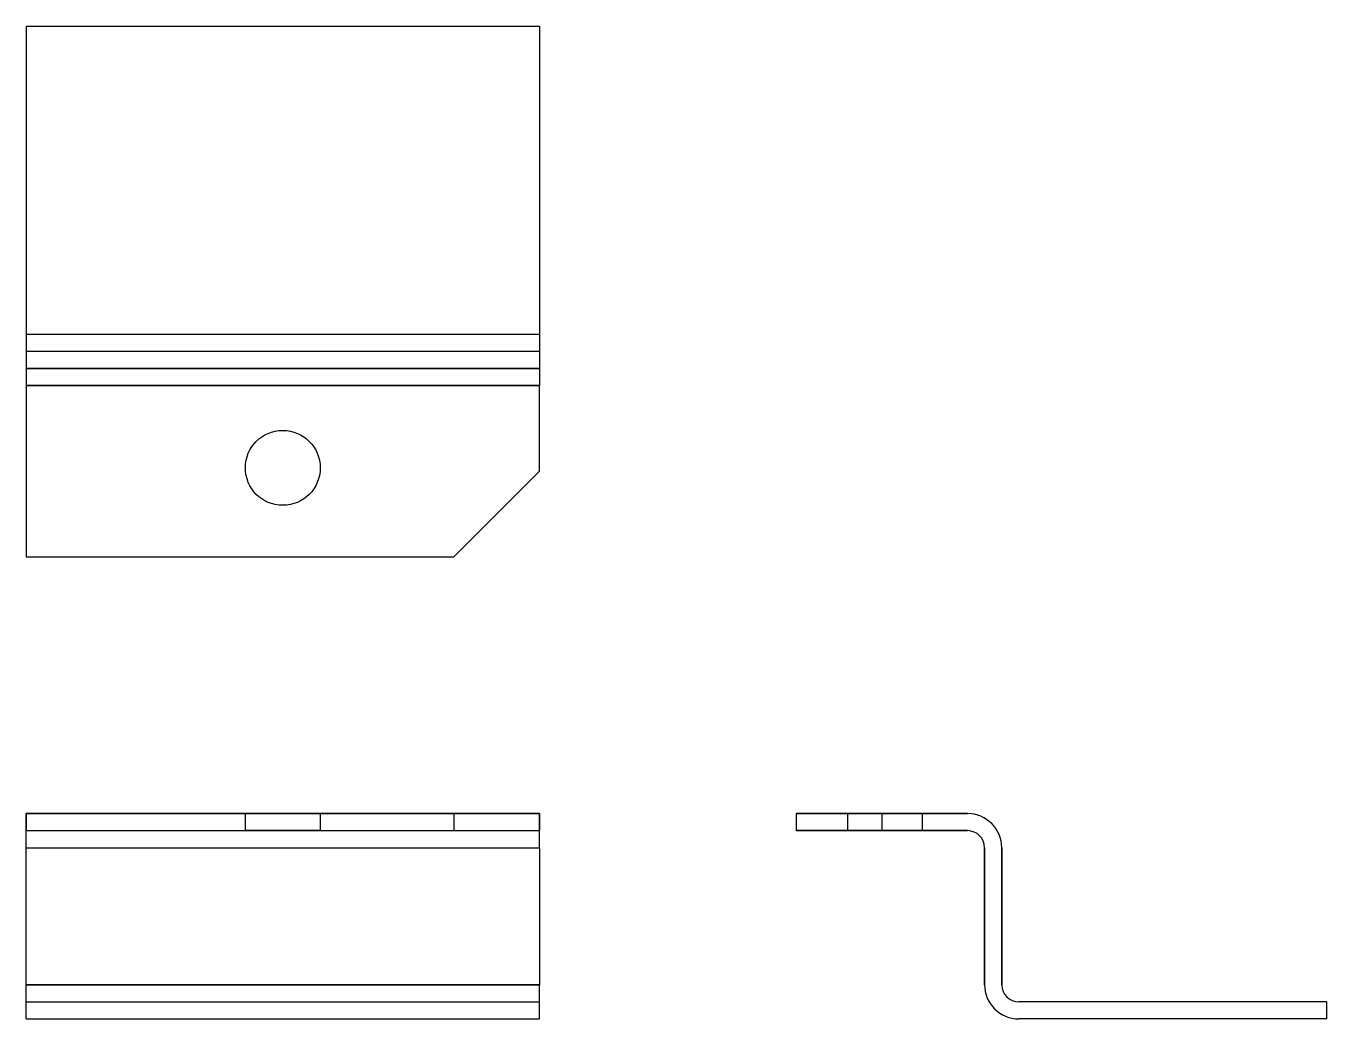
# Model space of a CAD drawing. Header units: millimetres. Extents: x 133.5 to 209.5, y 99 to 157.
import ezdxf

# ---------------------------------------------------------------- set-up
doc = ezdxf.new("R2010")
doc.units = ezdxf.units.MM
for name, color, linetype in [('ProjItem', 7, 'CONTINUOUS'), ('ProjItem001', 7, 'CONTINUOUS'), ('ProjItem002', 7, 'CONTINUOUS')]:
    doc.layers.add(name, color=color, linetype=linetype)

msp = doc.modelspace()

# ---------------------------------------------------------------- linework, layer by layer
at = {"layer": 'ProjItem'}
for p, q in [((163.5, 111), (133.5, 111)), ((133.5, 111), (158.5, 111)), ((133.5, 111), (133.5, 110)), ((146.312, 110), (146.312, 111)), ((150.688, 111), (150.688, 110)), ((158.5, 111), (163.5, 111)), ((158.5, 111), (158.5, 110)), ((163.5, 111), (163.5, 110)), ((133.5, 110), (158.5, 110)), ((133.5, 110), (163.5, 110)), ((158.5, 110), (163.5, 110)), ((133.5, 101), (133.5, 109)), ((133.5, 109), (163.5, 109)), ((133.5, 101), (133.5, 109)), ((133.5, 109), (163.5, 109)), ((163.5, 109), (163.5, 101)), ((163.5, 109), (163.5, 101)), ((133.5, 101), (163.5, 101)), ((163.5, 101), (133.5, 101)), ((133.5, 99), (133.5, 100)), ((133.5, 100), (163.5, 100)), ((133.5, 100), (163.5, 100)), ((163.5, 99), (163.5, 100)), ((133.5, 99), (163.5, 99)), ((133.5, 99), (163.5, 99))]:
    msp.add_line(p, q, dxfattribs=at)
for points, degree, knots in [([(133.5, 109), (133.5, 109.225), (133.5, 109.447), (133.5, 109.661), (133.5, 109.73), (133.5, 109.799), (133.5, 109.868), (133.5, 109.933), (133.5, 109.999), (133.5, 110.064), (133.5, 110.125), (133.5, 110.186), (133.5, 110.247), (133.5, 110.303), (133.5, 110.358), (133.5, 110.414), (133.5, 110.464), (133.5, 110.514), (133.5, 110.564), (133.5, 110.607), (133.5, 110.65), (133.5, 110.693), (133.5, 110.73), (133.5, 110.766), (133.5, 110.802), (133.5, 110.831), (133.5, 110.859), (133.5, 110.888), (133.5, 110.908), (133.5, 110.929), (133.5, 110.95), (133.5, 110.962), (133.5, 110.975), (133.5, 110.987), (133.5, 110.992), (133.5, 110.996), (133.5, 111)], 3, [0, 0, 0, 0, 0.336599, 0.336599, 0.336599, 0.448799, 0.448799, 0.448799, 0.560999, 0.560999, 0.560999, 0.673198, 0.673198, 0.673198, 0.785398, 0.785398, 0.785398, 0.897598, 0.897598, 0.897598, 1.009798, 1.009798, 1.009798, 1.121997, 1.121997, 1.121997, 1.234197, 1.234197, 1.234197, 1.346397, 1.346397, 1.346397, 1.458597, 1.458597, 1.458597, 1.570796, 1.570796, 1.570796, 1.570796]), ([(163.5, 109), (163.5, 109.225), (163.5, 109.447), (163.5, 109.661), (163.5, 109.73), (163.5, 109.799), (163.5, 109.868), (163.5, 109.933), (163.5, 109.999), (163.5, 110.064), (163.5, 110.125), (163.5, 110.186), (163.5, 110.247), (163.5, 110.303), (163.5, 110.358), (163.5, 110.414), (163.5, 110.464), (163.5, 110.514), (163.5, 110.564), (163.5, 110.607), (163.5, 110.65), (163.5, 110.693), (163.5, 110.73), (163.5, 110.766), (163.5, 110.802), (163.5, 110.831), (163.5, 110.859), (163.5, 110.888), (163.5, 110.908), (163.5, 110.929), (163.5, 110.95), (163.5, 110.962), (163.5, 110.975), (163.5, 110.987), (163.5, 110.992), (163.5, 110.996), (163.5, 111)], 3, [0, 0, 0, 0, 0.336599, 0.336599, 0.336599, 0.448799, 0.448799, 0.448799, 0.560999, 0.560999, 0.560999, 0.673198, 0.673198, 0.673198, 0.785398, 0.785398, 0.785398, 0.897598, 0.897598, 0.897598, 1.009798, 1.009798, 1.009798, 1.121997, 1.121997, 1.121997, 1.234197, 1.234197, 1.234197, 1.346397, 1.346397, 1.346397, 1.458597, 1.458597, 1.458597, 1.570796, 1.570796, 1.570796, 1.570796]), ([(133.5, 109), (133.5, 109.169), (133.5, 109.33), (133.5, 109.435), (133.5, 109.532), (133.5, 109.626), (133.5, 109.707), (133.5, 109.744), (133.5, 109.782), (133.5, 109.814), (133.5, 109.847), (133.5, 109.874), (133.5, 109.901), (133.5, 109.922), (133.5, 109.944), (133.5, 109.959), (133.5, 109.975), (133.5, 109.984), (133.5, 109.994), (133.5, 109.997), (133.5, 110)], 2, [0, 0, 0, 0.336599, 0.336599, 0.560999, 0.560999, 0.785398, 0.785398, 0.897598, 0.897598, 1.009798, 1.009798, 1.121997, 1.121997, 1.234197, 1.234197, 1.346397, 1.346397, 1.458597, 1.458597, 1.570796, 1.570796, 1.570796]), ([(163.5, 109), (163.5, 109.169), (163.5, 109.33), (163.5, 109.435), (163.5, 109.532), (163.5, 109.626), (163.5, 109.707), (163.5, 109.744), (163.5, 109.782), (163.5, 109.814), (163.5, 109.847), (163.5, 109.874), (163.5, 109.901), (163.5, 109.922), (163.5, 109.944), (163.5, 109.959), (163.5, 109.975), (163.5, 109.984), (163.5, 109.994), (163.5, 109.997), (163.5, 110)], 2, [0, 0, 0, 0.336599, 0.336599, 0.560999, 0.560999, 0.785398, 0.785398, 0.897598, 0.897598, 1.009798, 1.009798, 1.121997, 1.121997, 1.234197, 1.234197, 1.346397, 1.346397, 1.458597, 1.458597, 1.570796, 1.570796, 1.570796]), ([(133.5, 100), (133.5, 100.002), (133.5, 100.004), (133.5, 100.006), (133.5, 100.013), (133.5, 100.019), (133.5, 100.025), (133.5, 100.035), (133.5, 100.046), (133.5, 100.056), (133.5, 100.07), (133.5, 100.085), (133.5, 100.099), (133.5, 100.117), (133.5, 100.135), (133.5, 100.153), (133.5, 100.175), (133.5, 100.197), (133.5, 100.218), (133.5, 100.243), (133.5, 100.268), (133.5, 100.293), (133.5, 100.321), (133.5, 100.349), (133.5, 100.377), (133.5, 100.436), (133.5, 100.499), (133.5, 100.566), (133.5, 100.702), (133.5, 100.85), (133.5, 101)], 3, [0, 0, 0, 0, 0.1122, 0.1122, 0.1122, 0.224399, 0.224399, 0.224399, 0.336599, 0.336599, 0.336599, 0.448799, 0.448799, 0.448799, 0.560999, 0.560999, 0.560999, 0.673198, 0.673198, 0.673198, 0.785398, 0.785398, 0.785398, 0.897598, 0.897598, 0.897598, 1.121997, 1.121997, 1.121997, 1.570796, 1.570796, 1.570796, 1.570796]), ([(133.5, 99), (133.5, 99.006), (133.5, 99.013), (133.5, 99.031), (133.5, 99.05), (133.5, 99.081), (133.5, 99.112), (133.5, 99.155), (133.5, 99.198), (133.5, 99.252), (133.5, 99.307), (133.5, 99.371), (133.5, 99.436), (133.5, 99.511), (133.5, 99.586), (133.5, 99.669), (133.5, 99.753), (133.5, 99.844), (133.5, 99.936), (133.5, 100.034), (133.5, 100.132), (133.5, 100.236), (133.5, 100.339), (133.5, 100.447), (133.5, 100.555), (133.5, 100.775), (133.5, 101)], 2, [0, 0, 0, 0.1122, 0.1122, 0.224399, 0.224399, 0.336599, 0.336599, 0.448799, 0.448799, 0.560999, 0.560999, 0.673198, 0.673198, 0.785398, 0.785398, 0.897598, 0.897598, 1.009798, 1.009798, 1.121997, 1.121997, 1.234197, 1.234197, 1.346397, 1.346397, 1.570796, 1.570796, 1.570796]), ([(163.5, 100), (163.5, 100.002), (163.5, 100.004), (163.5, 100.006), (163.5, 100.013), (163.5, 100.019), (163.5, 100.025), (163.5, 100.035), (163.5, 100.046), (163.5, 100.056), (163.5, 100.07), (163.5, 100.085), (163.5, 100.099), (163.5, 100.117), (163.5, 100.135), (163.5, 100.153), (163.5, 100.175), (163.5, 100.197), (163.5, 100.218), (163.5, 100.243), (163.5, 100.268), (163.5, 100.293), (163.5, 100.321), (163.5, 100.349), (163.5, 100.377), (163.5, 100.436), (163.5, 100.499), (163.5, 100.566), (163.5, 100.702), (163.5, 100.85), (163.5, 101)], 3, [0, 0, 0, 0, 0.1122, 0.1122, 0.1122, 0.224399, 0.224399, 0.224399, 0.336599, 0.336599, 0.336599, 0.448799, 0.448799, 0.448799, 0.560999, 0.560999, 0.560999, 0.673198, 0.673198, 0.673198, 0.785398, 0.785398, 0.785398, 0.897598, 0.897598, 0.897598, 1.121997, 1.121997, 1.121997, 1.570796, 1.570796, 1.570796, 1.570796]), ([(163.5, 99), (163.5, 99.006), (163.5, 99.013), (163.5, 99.031), (163.5, 99.05), (163.5, 99.081), (163.5, 99.112), (163.5, 99.155), (163.5, 99.198), (163.5, 99.252), (163.5, 99.307), (163.5, 99.371), (163.5, 99.436), (163.5, 99.511), (163.5, 99.586), (163.5, 99.669), (163.5, 99.753), (163.5, 99.844), (163.5, 99.936), (163.5, 100.034), (163.5, 100.132), (163.5, 100.236), (163.5, 100.339), (163.5, 100.447), (163.5, 100.555), (163.5, 100.775), (163.5, 101)], 2, [0, 0, 0, 0.1122, 0.1122, 0.224399, 0.224399, 0.336599, 0.336599, 0.448799, 0.448799, 0.560999, 0.560999, 0.673198, 0.673198, 0.785398, 0.785398, 0.897598, 0.897598, 1.009798, 1.009798, 1.121997, 1.121997, 1.234197, 1.234197, 1.346397, 1.346397, 1.570796, 1.570796, 1.570796])]:
    msp.add_open_spline(points, degree=degree, knots=knots, dxfattribs=at)
for points in [[(150.688, 111), (150.633, 111), (150.471, 111), (150.211, 111), (149.864, 111), (149.449, 111), (148.987, 111), (148.5, 111), (148.013, 111), (147.551, 111), (147.136, 111), (146.789, 111), (146.529, 111), (146.367, 111), (146.312, 111)], [(146.312, 111), (146.367, 111), (146.529, 111), (146.789, 111), (147.136, 111), (147.551, 111), (148.013, 111), (148.5, 111), (148.987, 111), (149.449, 111), (149.864, 111), (150.211, 111), (150.471, 111), (150.633, 111), (150.688, 111)], [(150.688, 110), (150.633, 110), (150.471, 110), (150.211, 110), (149.864, 110), (149.449, 110), (148.987, 110), (148.5, 110), (148.013, 110), (147.551, 110), (147.136, 110), (146.789, 110), (146.529, 110), (146.367, 110), (146.312, 110)], [(146.312, 110), (146.367, 110), (146.529, 110), (146.789, 110), (147.136, 110), (147.551, 110), (148.013, 110), (148.5, 110), (148.987, 110), (149.449, 110), (149.864, 110), (150.211, 110), (150.471, 110), (150.633, 110), (150.688, 110)]]:
    msp.add_open_spline(points, degree=1, dxfattribs=at)
at = {"layer": 'ProjItem001'}
for p, q in [((133.5, 157), (133.5, 139)), ((133.5, 157), (163.5, 157)), ((133.5, 157), (133.5, 139)), ((133.5, 157), (163.5, 157)), ((163.5, 157), (163.5, 139)), ((163.5, 157), (163.5, 139)), ((133.5, 139), (163.5, 139)), ((133.5, 139), (163.5, 139)), ((133.5, 138), (163.5, 138)), ((133.5, 138), (163.5, 138)), ((163.5, 137), (133.5, 137)), ((133.5, 137), (163.5, 137)), ((133.5, 136), (133.5, 126)), ((133.5, 136), (163.5, 136)), ((133.5, 136), (133.5, 126)), ((163.5, 136), (133.5, 136)), ((163.5, 131), (163.5, 136)), ((163.5, 131), (163.5, 136)), ((158.5, 126), (163.5, 131)), ((158.5, 126), (163.5, 131)), ((133.5, 126), (158.5, 126)), ((133.5, 126), (158.5, 126))]:
    msp.add_line(p, q, dxfattribs=at)
msp.add_circle((148.5, 131.192), 2.188, dxfattribs=at)
msp.add_circle((148.5, 131.192), 2.188, dxfattribs=at)
for points, degree, knots in [([(133.5, 139), (133.5, 138.775), (133.5, 138.553), (133.5, 138.339), (133.5, 138.27), (133.5, 138.201), (133.5, 138.132), (133.5, 138.067), (133.5, 138.001), (133.5, 137.936), (133.5, 137.875), (133.5, 137.814), (133.5, 137.753), (133.5, 137.697), (133.5, 137.642), (133.5, 137.586), (133.5, 137.536), (133.5, 137.486), (133.5, 137.436), (133.5, 137.393), (133.5, 137.35), (133.5, 137.307), (133.5, 137.27), (133.5, 137.234), (133.5, 137.198), (133.5, 137.169), (133.5, 137.141), (133.5, 137.112), (133.5, 137.092), (133.5, 137.071), (133.5, 137.05), (133.5, 137.038), (133.5, 137.025), (133.5, 137.013), (133.5, 137.008), (133.5, 137.004), (133.5, 137)], 3, [0, 0, 0, 0, 0.336599, 0.336599, 0.336599, 0.448799, 0.448799, 0.448799, 0.560999, 0.560999, 0.560999, 0.673198, 0.673198, 0.673198, 0.785398, 0.785398, 0.785398, 0.897598, 0.897598, 0.897598, 1.009798, 1.009798, 1.009798, 1.121997, 1.121997, 1.121997, 1.234197, 1.234197, 1.234197, 1.346397, 1.346397, 1.346397, 1.458597, 1.458597, 1.458597, 1.570796, 1.570796, 1.570796, 1.570796]), ([(133.5, 139), (133.5, 138.831), (133.5, 138.67), (133.5, 138.565), (133.5, 138.468), (133.5, 138.374), (133.5, 138.293), (133.5, 138.256), (133.5, 138.218), (133.5, 138.186), (133.5, 138.153), (133.5, 138.126), (133.5, 138.099), (133.5, 138.078), (133.5, 138.056), (133.5, 138.041), (133.5, 138.025), (133.5, 138.016), (133.5, 138.006), (133.5, 138.003), (133.5, 138)], 2, [0, 0, 0, 0.336599, 0.336599, 0.560999, 0.560999, 0.785398, 0.785398, 0.897598, 0.897598, 1.009798, 1.009798, 1.121997, 1.121997, 1.234197, 1.234197, 1.346397, 1.346397, 1.458597, 1.458597, 1.570796, 1.570796, 1.570796]), ([(163.5, 139), (163.5, 138.775), (163.5, 138.553), (163.5, 138.339), (163.5, 138.27), (163.5, 138.201), (163.5, 138.132), (163.5, 138.067), (163.5, 138.001), (163.5, 137.936), (163.5, 137.875), (163.5, 137.814), (163.5, 137.753), (163.5, 137.697), (163.5, 137.642), (163.5, 137.586), (163.5, 137.536), (163.5, 137.486), (163.5, 137.436), (163.5, 137.393), (163.5, 137.35), (163.5, 137.307), (163.5, 137.27), (163.5, 137.234), (163.5, 137.198), (163.5, 137.169), (163.5, 137.141), (163.5, 137.112), (163.5, 137.092), (163.5, 137.071), (163.5, 137.05), (163.5, 137.038), (163.5, 137.025), (163.5, 137.013), (163.5, 137.008), (163.5, 137.004), (163.5, 137)], 3, [0, 0, 0, 0, 0.336599, 0.336599, 0.336599, 0.448799, 0.448799, 0.448799, 0.560999, 0.560999, 0.560999, 0.673198, 0.673198, 0.673198, 0.785398, 0.785398, 0.785398, 0.897598, 0.897598, 0.897598, 1.009798, 1.009798, 1.009798, 1.121997, 1.121997, 1.121997, 1.234197, 1.234197, 1.234197, 1.346397, 1.346397, 1.346397, 1.458597, 1.458597, 1.458597, 1.570796, 1.570796, 1.570796, 1.570796]), ([(163.5, 139), (163.5, 138.831), (163.5, 138.67), (163.5, 138.565), (163.5, 138.468), (163.5, 138.374), (163.5, 138.293), (163.5, 138.256), (163.5, 138.218), (163.5, 138.186), (163.5, 138.153), (163.5, 138.126), (163.5, 138.099), (163.5, 138.078), (163.5, 138.056), (163.5, 138.041), (163.5, 138.025), (163.5, 138.016), (163.5, 138.006), (163.5, 138.003), (163.5, 138)], 2, [0, 0, 0, 0.336599, 0.336599, 0.560999, 0.560999, 0.785398, 0.785398, 0.897598, 0.897598, 1.009798, 1.009798, 1.121997, 1.121997, 1.234197, 1.234197, 1.346397, 1.346397, 1.458597, 1.458597, 1.570796, 1.570796, 1.570796]), ([(133.5, 138), (133.5, 137.994), (133.5, 137.987), (133.5, 137.969), (133.5, 137.95), (133.5, 137.919), (133.5, 137.888), (133.5, 137.845), (133.5, 137.802), (133.5, 137.748), (133.5, 137.693), (133.5, 137.629), (133.5, 137.564), (133.5, 137.489), (133.5, 137.414), (133.5, 137.331), (133.5, 137.247), (133.5, 137.156), (133.5, 137.064), (133.5, 136.966), (133.5, 136.868), (133.5, 136.764), (133.5, 136.661), (133.5, 136.553), (133.5, 136.445), (133.5, 136.225), (133.5, 136)], 2, [0, 0, 0, 0.1122, 0.1122, 0.224399, 0.224399, 0.336599, 0.336599, 0.448799, 0.448799, 0.560999, 0.560999, 0.673198, 0.673198, 0.785398, 0.785398, 0.897598, 0.897598, 1.009798, 1.009798, 1.121997, 1.121997, 1.234197, 1.234197, 1.346397, 1.346397, 1.570796, 1.570796, 1.570796]), ([(163.5, 138), (163.5, 137.994), (163.5, 137.987), (163.5, 137.969), (163.5, 137.95), (163.5, 137.919), (163.5, 137.888), (163.5, 137.845), (163.5, 137.802), (163.5, 137.748), (163.5, 137.693), (163.5, 137.629), (163.5, 137.564), (163.5, 137.489), (163.5, 137.414), (163.5, 137.331), (163.5, 137.247), (163.5, 137.156), (163.5, 137.064), (163.5, 136.966), (163.5, 136.868), (163.5, 136.764), (163.5, 136.661), (163.5, 136.553), (163.5, 136.445), (163.5, 136.225), (163.5, 136)], 2, [0, 0, 0, 0.1122, 0.1122, 0.224399, 0.224399, 0.336599, 0.336599, 0.448799, 0.448799, 0.560999, 0.560999, 0.673198, 0.673198, 0.785398, 0.785398, 0.897598, 0.897598, 1.009798, 1.009798, 1.121997, 1.121997, 1.234197, 1.234197, 1.346397, 1.346397, 1.570796, 1.570796, 1.570796]), ([(133.5, 137), (133.5, 136.998), (133.5, 136.996), (133.5, 136.994), (133.5, 136.987), (133.5, 136.981), (133.5, 136.975), (133.5, 136.965), (133.5, 136.954), (133.5, 136.944), (133.5, 136.93), (133.5, 136.915), (133.5, 136.901), (133.5, 136.883), (133.5, 136.865), (133.5, 136.847), (133.5, 136.825), (133.5, 136.803), (133.5, 136.782), (133.5, 136.757), (133.5, 136.732), (133.5, 136.707), (133.5, 136.679), (133.5, 136.651), (133.5, 136.623), (133.5, 136.564), (133.5, 136.501), (133.5, 136.434), (133.5, 136.298), (133.5, 136.15), (133.5, 136)], 3, [0, 0, 0, 0, 0.1122, 0.1122, 0.1122, 0.224399, 0.224399, 0.224399, 0.336599, 0.336599, 0.336599, 0.448799, 0.448799, 0.448799, 0.560999, 0.560999, 0.560999, 0.673198, 0.673198, 0.673198, 0.785398, 0.785398, 0.785398, 0.897598, 0.897598, 0.897598, 1.121997, 1.121997, 1.121997, 1.570796, 1.570796, 1.570796, 1.570796]), ([(163.5, 137), (163.5, 136.998), (163.5, 136.996), (163.5, 136.994), (163.5, 136.987), (163.5, 136.981), (163.5, 136.975), (163.5, 136.965), (163.5, 136.954), (163.5, 136.944), (163.5, 136.93), (163.5, 136.915), (163.5, 136.901), (163.5, 136.883), (163.5, 136.865), (163.5, 136.847), (163.5, 136.825), (163.5, 136.803), (163.5, 136.782), (163.5, 136.757), (163.5, 136.732), (163.5, 136.707), (163.5, 136.679), (163.5, 136.651), (163.5, 136.623), (163.5, 136.564), (163.5, 136.501), (163.5, 136.434), (163.5, 136.298), (163.5, 136.15), (163.5, 136)], 3, [0, 0, 0, 0, 0.1122, 0.1122, 0.1122, 0.224399, 0.224399, 0.224399, 0.336599, 0.336599, 0.336599, 0.448799, 0.448799, 0.448799, 0.560999, 0.560999, 0.560999, 0.673198, 0.673198, 0.673198, 0.785398, 0.785398, 0.785398, 0.897598, 0.897598, 0.897598, 1.121997, 1.121997, 1.121997, 1.570796, 1.570796, 1.570796, 1.570796])]:
    msp.add_open_spline(points, degree=degree, knots=knots, dxfattribs=at)
at = {"layer": 'ProjItem002'}
for p, q in [((188.5, 111), (178.5, 111)), ((178.5, 111), (178.5, 110)), ((178.5, 111), (183.5, 111)), ((178.5, 111), (178.5, 110)), ((181.504, 110), (181.504, 111)), ((183.5, 111), (188.5, 111)), ((183.5, 111), (183.5, 110)), ((185.88, 110), (185.88, 111)), ((188.5, 110), (178.5, 110)), ((178.5, 110), (183.5, 110)), ((183.5, 110), (188.5, 110)), ((189.5, 101), (189.5, 109)), ((189.5, 109), (189.5, 101)), ((190.5, 101), (190.5, 109)), ((190.5, 109), (190.5, 101)), ((209.5, 100), (191.5, 100)), ((209.5, 100), (191.5, 100)), ((209.5, 99), (209.5, 100)), ((209.5, 99), (209.5, 100)), ((209.5, 99), (191.5, 99)), ((209.5, 99), (191.5, 99))]:
    msp.add_line(p, q, dxfattribs=at)
for centre, radius, start, end in [((188.5, 109), 2, 0, 90), ((188.5, 109), 2, 0, 90), ((188.5, 109), 1, 0, 90), ((188.5, 109), 1, 0, 90), ((191.5, 101), 2, 180, -90), ((191.5, 101), 2, 180, -90), ((191.5, 101), 1, 180, -90), ((191.5, 101), 1, 180, -90)]:
    msp.add_arc(centre, radius, start, end, dxfattribs=at)
for points, knots in [([(183.692, 111), (183.446, 111), (183.205, 111), (183.087, 111), (182.969, 111), (182.856, 111), (182.743, 111), (182.635, 111), (182.528, 111), (182.428, 111), (182.328, 111), (182.236, 111), (182.145, 111), (182.063, 111), (181.981, 111), (181.91, 111), (181.839, 111), (181.78, 111), (181.721, 111), (181.674, 111), (181.627, 111), (181.593, 111), (181.559, 111), (181.538, 111), (181.518, 111), (181.511, 111), (181.504, 111)], [0, 0, 0, 0.224399, 0.224399, 0.336599, 0.336599, 0.448799, 0.448799, 0.560999, 0.560999, 0.673198, 0.673198, 0.785398, 0.785398, 0.897598, 0.897598, 1.009798, 1.009798, 1.121997, 1.121997, 1.234197, 1.234197, 1.346397, 1.346397, 1.458597, 1.458597, 1.570796, 1.570796, 1.570796]), ([(185.88, 111), (185.873, 111), (185.866, 111), (185.846, 111), (185.825, 111), (185.791, 111), (185.757, 111), (185.71, 111), (185.663, 111), (185.604, 111), (185.545, 111), (185.474, 111), (185.403, 111), (185.321, 111), (185.239, 111), (185.148, 111), (185.056, 111), (184.956, 111), (184.856, 111), (184.749, 111), (184.641, 111), (184.528, 111), (184.415, 111), (184.297, 111), (184.179, 111), (183.938, 111), (183.692, 111)], [4.712389, 4.712389, 4.712389, 4.824589, 4.824589, 4.936788, 4.936788, 5.048988, 5.048988, 5.161188, 5.161188, 5.273388, 5.273388, 5.385587, 5.385587, 5.497787, 5.497787, 5.609987, 5.609987, 5.722187, 5.722187, 5.834386, 5.834386, 5.946586, 5.946586, 6.058786, 6.058786, 6.283185, 6.283185, 6.283185]), ([(183.692, 110), (183.446, 110), (183.205, 110), (183.087, 110), (182.969, 110), (182.856, 110), (182.743, 110), (182.635, 110), (182.528, 110), (182.428, 110), (182.328, 110), (182.236, 110), (182.145, 110), (182.063, 110), (181.981, 110), (181.91, 110), (181.839, 110), (181.78, 110), (181.721, 110), (181.674, 110), (181.627, 110), (181.593, 110), (181.559, 110), (181.538, 110), (181.518, 110), (181.511, 110), (181.504, 110)], [0, 0, 0, 0.224399, 0.224399, 0.336599, 0.336599, 0.448799, 0.448799, 0.560999, 0.560999, 0.673198, 0.673198, 0.785398, 0.785398, 0.897598, 0.897598, 1.009798, 1.009798, 1.121997, 1.121997, 1.234197, 1.234197, 1.346397, 1.346397, 1.458597, 1.458597, 1.570796, 1.570796, 1.570796]), ([(185.88, 110), (185.873, 110), (185.866, 110), (185.846, 110), (185.825, 110), (185.791, 110), (185.757, 110), (185.71, 110), (185.663, 110), (185.604, 110), (185.545, 110), (185.474, 110), (185.403, 110), (185.321, 110), (185.239, 110), (185.148, 110), (185.056, 110), (184.956, 110), (184.856, 110), (184.749, 110), (184.641, 110), (184.528, 110), (184.415, 110), (184.297, 110), (184.179, 110), (183.938, 110), (183.692, 110)], [4.712389, 4.712389, 4.712389, 4.824589, 4.824589, 4.936788, 4.936788, 5.048988, 5.048988, 5.161188, 5.161188, 5.273388, 5.273388, 5.385587, 5.385587, 5.497787, 5.497787, 5.609987, 5.609987, 5.722187, 5.722187, 5.834386, 5.834386, 5.946586, 5.946586, 6.058786, 6.058786, 6.283185, 6.283185, 6.283185])]:
    msp.add_open_spline(points, degree=2, knots=knots, dxfattribs=at)
for points in [[(181.504, 111), (181.559, 111), (181.721, 111), (181.981, 111), (182.328, 111), (182.743, 111), (183.205, 111), (183.692, 111), (184.179, 111), (184.641, 111), (185.056, 111), (185.403, 111), (185.663, 111), (185.825, 111), (185.88, 111)], [(181.504, 110), (181.559, 110), (181.721, 110), (181.981, 110), (182.328, 110), (182.743, 110), (183.205, 110), (183.692, 110), (184.179, 110), (184.641, 110), (185.056, 110), (185.403, 110), (185.663, 110), (185.825, 110), (185.88, 110)]]:
    msp.add_open_spline(points, degree=1, dxfattribs=at)

doc.saveas('drawing.dxf')
